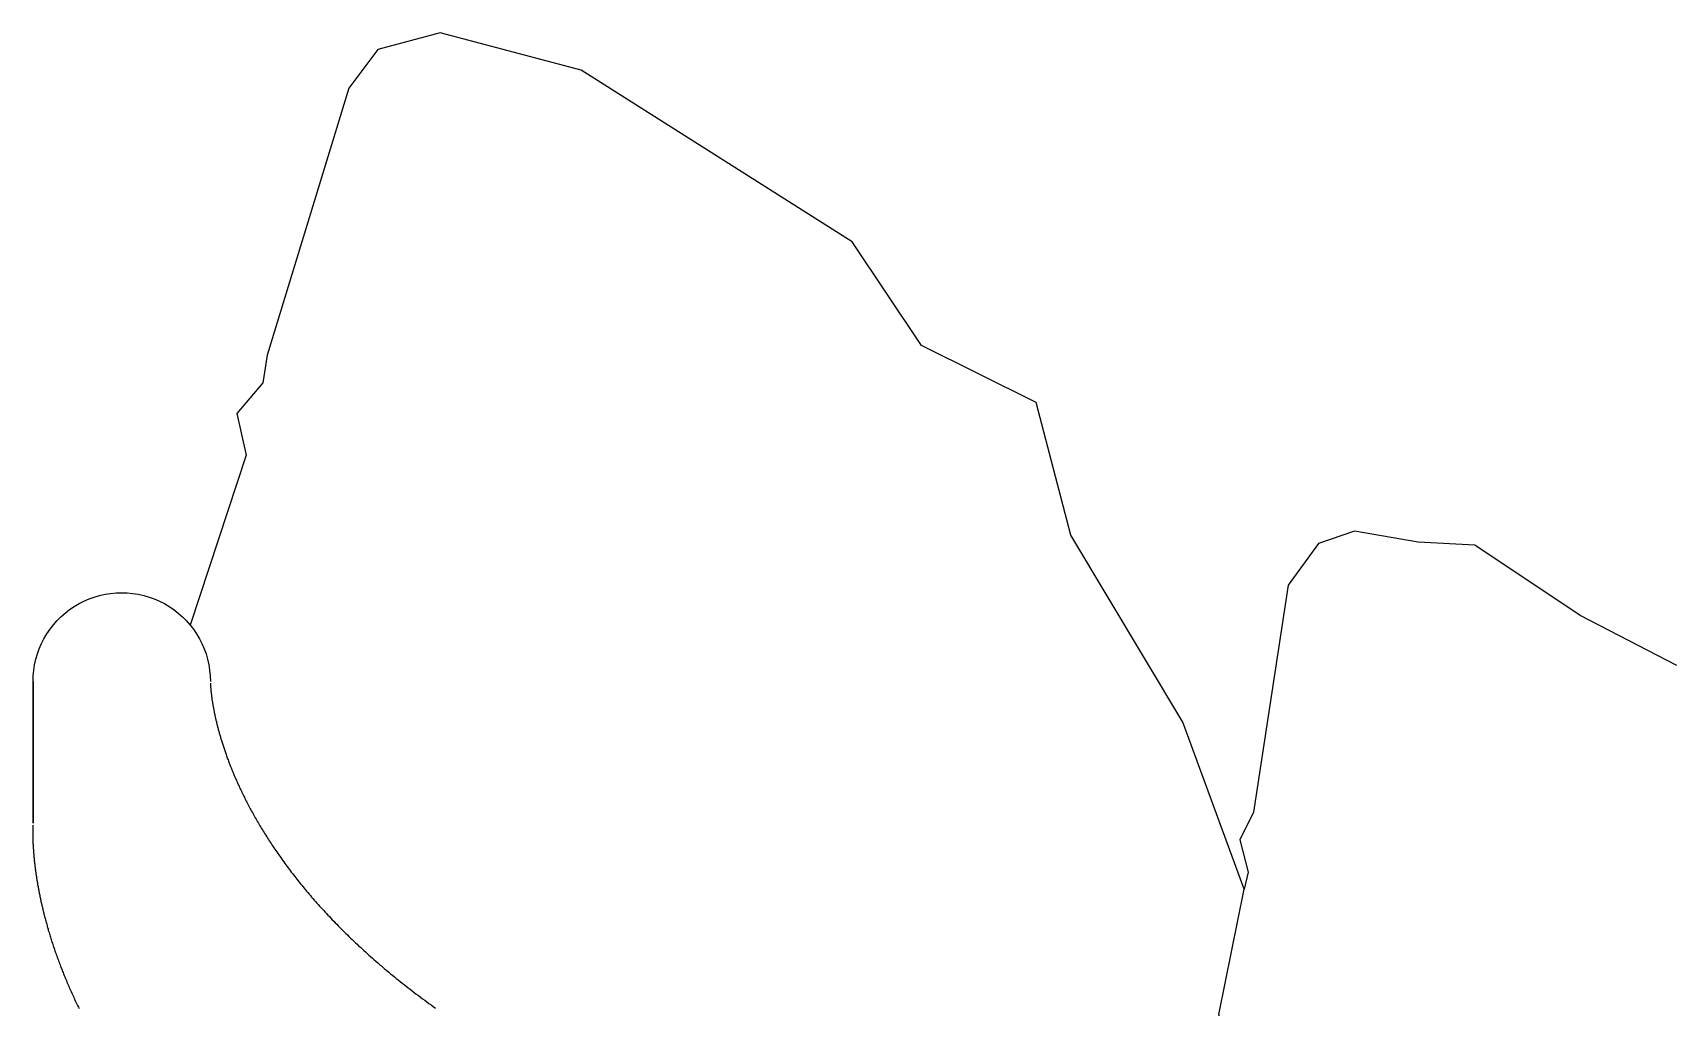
# Model space of a CAD drawing. Header units: inches. Extents: x 0 to 7318, y 0 to 812.
# Drawn here: x 1839.1 to 2070, y 638.7 to 776.1 of the extents above; entities that cross this region are included whole.
import ezdxf

# ---------------------------------------------------------------- set-up
doc = ezdxf.new("R2010")
doc.units = ezdxf.units.IN
doc.header["$MEASUREMENT"] = 0

# ---------------------------------------------------------------- blocks, each defined once
blk = doc.blocks.new('SC2_LEFT')
at = {"color": 7}
for points in [[(2070.91, 686.91, 0), (2057.25, 693.94, 0), (2042.42, 703.88, 0), (2034.43, 704.27, 0), (2025.45, 705.83, 0), (2020.38, 704.08, 0), (2016.09, 698.23, 0), (2011.21, 666.23, 0), (2009.26, 662.33, 0), (2010.47, 657.76, 0), (2009.91, 655.36, 0), (2001.26, 678.91, 0), (1985.46, 705.25, 0), (1980.59, 723.98, 0), (1964.4, 731.97, 0), (1954.64, 746.61, 0), (1916.41, 770.79, 0), (1896.51, 776.06, 0), (1887.74, 773.72, 0), (1883.64, 768.26, 0), (1872.13, 730.61, 0), (1871.54, 726.71, 0), (1867.84, 722.42, 0), (1869.2, 716.56, 0), (1861.28, 692.57, 0)], [(1844.28, 694.78, 0), (1844.93, 695.22, 0)], [(1844.93, 695.22, 0), (1845.61, 695.62, 0)], [(1845.61, 695.62, 0), (1846.31, 695.97, 0)], [(1846.31, 695.97, 0), (1847.03, 696.28, 0)], [(1847.03, 696.28, 0), (1847.77, 696.55, 0)], [(1847.77, 696.55, 0), (1848.52, 696.77, 0)], [(1848.52, 696.77, 0), (1849.28, 696.94, 0)], [(1849.28, 696.94, 0), (1850.06, 697.06, 0)], [(1850.06, 697.06, 0), (1850.84, 697.14, 0)], [(1850.84, 697.14, 0), (1851.63, 697.16, 0)], [(1851.63, 697.16, 0), (1852.41, 697.14, 0)], [(1852.41, 697.14, 0), (1853.19, 697.06, 0)], [(1853.19, 697.06, 0), (1853.97, 696.94, 0)], [(1853.97, 696.94, 0), (1854.74, 696.77, 0)], [(1854.74, 696.77, 0), (1855.49, 696.55, 0)], [(1855.49, 696.55, 0), (1856.23, 696.28, 0)], [(1856.23, 696.28, 0), (1856.95, 695.97, 0)], [(1856.95, 695.97, 0), (1857.65, 695.62, 0)], [(1857.65, 695.62, 0), (1858.33, 695.22, 0)], [(1858.33, 695.22, 0), (1858.98, 694.78, 0)], [(1842, 692.63, 0), (1842.52, 693.22, 0)], [(1842.52, 693.22, 0), (1843.07, 693.78, 0)], [(1843.07, 693.78, 0), (1843.66, 694.29, 0)], [(1843.66, 694.29, 0), (1844.28, 694.78, 0)], [(1858.98, 694.78, 0), (1859.6, 694.29, 0)], [(1859.6, 694.29, 0), (1860.19, 693.78, 0)], [(1860.19, 693.78, 0), (1860.74, 693.22, 0)], [(1860.74, 693.22, 0), (1861.28, 692.57, 0)], [(1840.32, 689.98, 0), (1840.67, 690.68, 0)], [(1840.67, 690.68, 0), (1841.07, 691.36, 0)], [(1841.07, 691.36, 0), (1841.52, 692.01, 0)], [(1841.52, 692.01, 0), (1842, 692.63, 0)], [(1861.28, 692.57, 0), (1861.74, 692.01, 0)], [(1861.74, 692.01, 0), (1862.18, 691.36, 0)], [(1862.18, 691.36, 0), (1862.58, 690.68, 0)], [(1862.58, 690.68, 0), (1862.94, 689.98, 0)], [(1839.52, 687.77, 0), (1839.74, 688.53, 0)], [(1839.74, 688.53, 0), (1840.01, 689.26, 0)], [(1840.01, 689.26, 0), (1840.32, 689.98, 0)], [(1862.94, 689.98, 0), (1863.25, 689.26, 0)], [(1863.25, 689.26, 0), (1863.52, 688.53, 0)], [(1863.52, 688.53, 0), (1863.74, 687.77, 0)], [(1839.15, 685.45, 0), (1839.23, 686.23, 0)], [(1839.23, 686.23, 0), (1839.35, 687, 0)], [(1839.35, 687, 0), (1839.52, 687.77, 0)], [(1863.74, 687.77, 0), (1863.91, 687, 0)], [(1863.91, 687, 0), (1864.03, 686.23, 0)], [(1864.03, 686.23, 0), (1864.1, 685.45, 0)], [(1839.13, 684.66, 0), (1839.15, 685.45, 0)], [(1839.13, 664.66, 0), (1839.13, 684.66, 0)], [(1839.13, 684.66, 0), (1839.13, 664.66, 0)], [(1864.1, 685.45, 0), (1864.13, 684.66, 0)], [(1864.13, 684.43, 0), (1864.13, 684.4, 0)], [(1864.13, 684.4, 0), (1864.14, 684.37, 0)], [(1864.14, 684.37, 0), (1864.14, 684.35, 0)], [(1864.14, 684.35, 0), (1864.14, 684.32, 0)], [(1864.14, 684.32, 0), (1864.14, 684.28, 0)], [(1864.14, 684.28, 0), (1864.14, 684.25, 0)], [(1864.14, 684.25, 0), (1864.14, 684.22, 0)], [(1864.14, 684.22, 0), (1864.14, 684.18, 0)], [(1864.14, 684.18, 0), (1864.15, 684.14, 0)], [(1864.15, 684.14, 0), (1864.15, 684.1, 0)], [(1864.15, 684.1, 0), (1864.15, 684.06, 0)], [(1864.15, 684.06, 0), (1864.15, 684.02, 0)], [(1864.15, 684.02, 0), (1864.16, 683.98, 0)], [(1864.16, 683.98, 0), (1864.16, 683.94, 0)], [(1864.16, 683.94, 0), (1864.16, 683.89, 0)], [(1864.16, 683.89, 0), (1864.17, 683.85, 0)], [(1864.17, 683.85, 0), (1864.17, 683.8, 0)], [(1864.17, 683.8, 0), (1864.18, 683.75, 0)], [(1864.18, 683.75, 0), (1864.18, 683.7, 0)], [(1864.18, 683.7, 0), (1864.18, 683.65, 0)], [(1864.18, 683.65, 0), (1864.19, 683.59, 0)], [(1864.19, 683.59, 0), (1864.19, 683.54, 0)], [(1864.19, 683.54, 0), (1864.2, 683.48, 0)], [(1864.2, 683.48, 0), (1864.2, 683.43, 0)], [(1864.2, 683.43, 0), (1864.21, 683.37, 0)], [(1864.21, 683.37, 0), (1864.21, 683.31, 0)], [(1864.21, 683.31, 0), (1864.22, 683.25, 0)], [(1864.22, 683.25, 0), (1864.23, 683.19, 0)], [(1864.23, 683.19, 0), (1864.23, 683.12, 0)], [(1864.23, 683.12, 0), (1864.24, 683.06, 0)], [(1864.24, 683.06, 0), (1864.25, 682.99, 0)], [(1864.25, 682.99, 0), (1864.26, 682.93, 0)], [(1864.26, 682.93, 0), (1864.27, 682.86, 0)], [(1864.27, 682.86, 0), (1864.27, 682.79, 0)], [(1864.27, 682.79, 0), (1864.28, 682.72, 0)], [(1864.28, 682.72, 0), (1864.29, 682.65, 0)], [(1864.29, 682.65, 0), (1864.3, 682.57, 0)], [(1864.3, 682.57, 0), (1864.31, 682.5, 0)], [(1864.31, 682.5, 0), (1864.32, 682.43, 0)], [(1864.32, 682.43, 0), (1864.33, 682.35, 0)], [(1864.33, 682.35, 0), (1864.34, 682.27, 0)], [(1864.34, 682.27, 0), (1864.35, 682.19, 0)], [(1864.35, 682.19, 0), (1864.36, 682.11, 0)], [(1864.36, 682.11, 0), (1864.38, 682.03, 0)], [(1864.38, 682.03, 0), (1864.39, 681.95, 0)], [(1864.39, 681.95, 0), (1864.4, 681.87, 0)], [(1864.4, 681.87, 0), (1864.41, 681.78, 0)], [(1864.41, 681.78, 0), (1864.43, 681.7, 0)], [(1864.43, 681.7, 0), (1864.44, 681.61, 0)], [(1864.44, 681.61, 0), (1864.46, 681.52, 0)], [(1864.46, 681.52, 0), (1864.47, 681.43, 0)], [(1864.47, 681.43, 0), (1864.49, 681.34, 0)], [(1864.49, 681.34, 0), (1864.5, 681.25, 0)], [(1864.5, 681.25, 0), (1864.52, 681.16, 0)], [(1864.52, 681.16, 0), (1864.53, 681.06, 0)], [(1864.53, 681.06, 0), (1864.55, 680.97, 0)], [(1864.55, 680.97, 0), (1864.57, 680.87, 0)], [(1864.57, 680.87, 0), (1864.59, 680.78, 0)], [(1864.59, 680.78, 0), (1864.61, 680.68, 0)], [(1864.61, 680.68, 0), (1864.62, 680.58, 0)], [(1864.62, 680.58, 0), (1864.65, 680.48, 0)], [(1864.65, 680.48, 0), (1864.67, 680.38, 0)], [(1864.67, 680.38, 0), (1864.69, 680.28, 0)], [(1864.69, 680.28, 0), (1864.71, 680.17, 0)], [(1864.71, 680.17, 0), (1864.73, 680.07, 0)], [(1864.73, 680.07, 0), (1864.75, 679.96, 0)], [(1864.75, 679.96, 0), (1864.77, 679.85, 0)], [(1864.77, 679.85, 0), (1864.8, 679.75, 0)], [(1864.8, 679.75, 0), (1864.82, 679.64, 0)], [(1864.82, 679.64, 0), (1864.85, 679.53, 0)], [(1864.85, 679.53, 0), (1864.87, 679.42, 0)], [(1864.87, 679.42, 0), (1864.9, 679.31, 0)], [(1864.9, 679.31, 0), (1864.92, 679.19, 0)], [(1864.92, 679.19, 0), (1864.95, 679.08, 0)], [(1864.95, 679.08, 0), (1864.98, 678.96, 0)], [(1864.98, 678.96, 0), (1865, 678.85, 0)], [(1865, 678.85, 0), (1865.03, 678.73, 0)], [(1865.03, 678.73, 0), (1865.06, 678.61, 0)], [(1865.06, 678.61, 0), (1865.09, 678.49, 0)], [(1865.09, 678.49, 0), (1865.12, 678.37, 0)], [(1865.12, 678.37, 0), (1865.15, 678.25, 0)], [(1865.15, 678.25, 0), (1865.19, 678.13, 0)], [(1865.19, 678.13, 0), (1865.22, 678.01, 0)], [(1865.22, 678.01, 0), (1865.25, 677.88, 0)], [(1865.25, 677.88, 0), (1865.28, 677.76, 0)], [(1865.28, 677.76, 0), (1865.32, 677.63, 0)], [(1865.32, 677.63, 0), (1865.35, 677.51, 0)], [(1865.35, 677.51, 0), (1865.39, 677.38, 0)], [(1865.39, 677.38, 0), (1865.43, 677.25, 0)], [(1865.43, 677.25, 0), (1865.46, 677.12, 0)], [(1865.46, 677.12, 0), (1865.5, 676.99, 0)], [(1865.5, 676.99, 0), (1865.54, 676.86, 0)], [(1865.54, 676.86, 0), (1865.58, 676.73, 0)], [(1865.58, 676.73, 0), (1865.62, 676.59, 0)], [(1865.62, 676.59, 0), (1865.66, 676.46, 0)], [(1865.66, 676.46, 0), (1865.7, 676.32, 0)], [(1865.7, 676.32, 0), (1865.74, 676.19, 0)], [(1865.74, 676.19, 0), (1865.78, 676.05, 0)], [(1865.78, 676.05, 0), (1865.83, 675.91, 0)], [(1865.83, 675.91, 0), (1865.87, 675.77, 0)], [(1865.87, 675.77, 0), (1865.92, 675.63, 0)], [(1865.92, 675.63, 0), (1865.96, 675.49, 0)], [(1865.96, 675.49, 0), (1866.01, 675.35, 0)], [(1866.01, 675.35, 0), (1866.06, 675.21, 0)], [(1866.06, 675.21, 0), (1866.11, 675.07, 0)], [(1866.11, 675.07, 0), (1866.15, 674.92, 0)], [(1866.15, 674.92, 0), (1866.2, 674.78, 0)], [(1866.2, 674.78, 0), (1866.25, 674.63, 0)], [(1866.25, 674.63, 0), (1866.3, 674.48, 0)], [(1866.3, 674.48, 0), (1866.36, 674.34, 0)], [(1866.36, 674.34, 0), (1866.41, 674.19, 0)], [(1866.41, 674.19, 0), (1866.46, 674.04, 0)], [(1866.46, 674.04, 0), (1866.52, 673.89, 0)], [(1866.52, 673.89, 0), (1866.57, 673.74, 0)], [(1866.57, 673.74, 0), (1866.63, 673.59, 0)], [(1866.63, 673.59, 0), (1866.69, 673.43, 0)], [(1866.69, 673.43, 0), (1866.75, 673.28, 0)], [(1866.75, 673.28, 0), (1866.8, 673.13, 0)], [(1866.8, 673.13, 0), (1866.86, 672.97, 0)], [(1866.86, 672.97, 0), (1866.93, 672.82, 0)], [(1866.93, 672.82, 0), (1866.99, 672.66, 0)], [(1866.99, 672.66, 0), (1867.05, 672.5, 0)], [(1867.05, 672.5, 0), (1867.11, 672.34, 0)], [(1867.11, 672.34, 0), (1867.18, 672.19, 0)], [(1867.18, 672.19, 0), (1867.24, 672.03, 0)], [(1867.24, 672.03, 0), (1867.31, 671.86, 0)], [(1867.31, 671.86, 0), (1867.38, 671.7, 0)], [(1867.38, 671.7, 0), (1867.44, 671.54, 0)], [(1867.44, 671.54, 0), (1867.51, 671.38, 0)], [(1867.51, 671.38, 0), (1867.58, 671.22, 0)], [(1867.58, 671.22, 0), (1867.65, 671.05, 0)], [(1867.65, 671.05, 0), (1867.73, 670.89, 0)], [(1867.73, 670.89, 0), (1867.8, 670.72, 0)], [(1867.8, 670.72, 0), (1867.87, 670.55, 0)], [(1867.87, 670.55, 0), (1867.95, 670.39, 0)], [(1867.95, 670.39, 0), (1868.02, 670.22, 0)], [(1868.02, 670.22, 0), (1868.1, 670.05, 0)], [(1868.1, 670.05, 0), (1868.18, 669.88, 0)], [(1868.18, 669.88, 0), (1868.26, 669.71, 0)], [(1868.26, 669.71, 0), (1868.34, 669.54, 0)], [(1868.34, 669.54, 0), (1868.42, 669.37, 0)], [(1868.42, 669.37, 0), (1868.5, 669.2, 0)], [(1868.5, 669.2, 0), (1868.58, 669.03, 0)], [(1868.58, 669.03, 0), (1868.67, 668.85, 0)], [(1868.67, 668.85, 0), (1868.75, 668.68, 0)], [(1868.75, 668.68, 0), (1868.84, 668.5, 0)], [(1868.84, 668.5, 0), (1868.93, 668.33, 0)], [(1868.93, 668.33, 0), (1869.01, 668.15, 0)], [(1869.01, 668.15, 0), (1869.1, 667.98, 0)], [(1869.1, 667.98, 0), (1869.19, 667.8, 0)], [(1869.19, 667.8, 0), (1869.28, 667.62, 0)], [(1869.28, 667.62, 0), (1869.38, 667.44, 0)], [(1869.38, 667.44, 0), (1869.47, 667.26, 0)], [(1869.47, 667.26, 0), (1869.57, 667.08, 0)], [(1869.57, 667.08, 0), (1869.66, 666.9, 0)], [(1869.66, 666.9, 0), (1869.76, 666.72, 0)], [(1869.76, 666.72, 0), (1869.86, 666.54, 0)], [(1869.86, 666.54, 0), (1869.95, 666.36, 0)], [(1869.95, 666.36, 0), (1870.06, 666.17, 0)], [(1870.06, 666.17, 0), (1870.16, 665.99, 0)], [(1870.16, 665.99, 0), (1870.26, 665.81, 0)], [(1870.26, 665.81, 0), (1870.36, 665.62, 0)], [(1870.36, 665.62, 0), (1870.47, 665.44, 0)], [(1870.47, 665.44, 0), (1870.58, 665.25, 0)], [(1870.58, 665.25, 0), (1870.68, 665.06, 0)], [(1870.68, 665.06, 0), (1870.79, 664.88, 0)], [(1839.1, 663.94, 0), (1839.09, 663.9, 0)], [(1839.09, 663.9, 0), (1839.09, 663.86, 0)], [(1839.09, 663.86, 0), (1839.09, 663.81, 0)], [(1839.09, 663.81, 0), (1839.09, 663.76, 0)], [(1839.09, 663.76, 0), (1839.09, 663.72, 0)], [(1839.09, 663.72, 0), (1839.09, 663.67, 0)], [(1839.09, 663.67, 0), (1839.09, 663.62, 0)], [(1839.09, 663.62, 0), (1839.09, 663.57, 0)], [(1839.09, 663.57, 0), (1839.09, 663.52, 0)], [(1839.09, 663.52, 0), (1839.09, 663.47, 0)], [(1839.09, 663.47, 0), (1839.09, 663.41, 0)], [(1839.09, 663.41, 0), (1839.09, 663.36, 0)], [(1839.09, 663.36, 0), (1839.09, 663.3, 0)], [(1839.09, 663.3, 0), (1839.09, 663.24, 0)], [(1839.09, 663.24, 0), (1839.09, 663.19, 0)], [(1839.09, 663.19, 0), (1839.09, 663.13, 0)], [(1839.09, 663.13, 0), (1839.09, 663.07, 0)], [(1839.09, 663.07, 0), (1839.09, 663, 0)], [(1839.09, 663, 0), (1839.09, 662.94, 0)], [(1839.09, 662.94, 0), (1839.09, 662.88, 0)], [(1839.09, 662.88, 0), (1839.09, 662.81, 0)], [(1839.09, 662.81, 0), (1839.09, 662.75, 0)], [(1839.09, 662.75, 0), (1839.1, 662.68, 0)], [(1839.11, 664.27, 0), (1839.1, 664.24, 0)], [(1839.1, 664.24, 0), (1839.1, 664.2, 0)], [(1839.1, 664.2, 0), (1839.1, 664.17, 0)], [(1839.1, 664.17, 0), (1839.1, 664.14, 0)], [(1839.1, 664.14, 0), (1839.1, 664.1, 0)], [(1839.1, 664.1, 0), (1839.1, 664.06, 0)], [(1839.1, 664.06, 0), (1839.1, 664.02, 0)], [(1839.1, 664.02, 0), (1839.1, 663.98, 0)], [(1839.1, 663.98, 0), (1839.1, 663.94, 0)], [(1839.1, 662.68, 0), (1839.1, 662.61, 0)], [(1839.11, 664.41, 0), (1839.11, 664.38, 0)], [(1839.11, 664.38, 0), (1839.11, 664.36, 0)], [(1839.11, 664.36, 0), (1839.11, 664.33, 0)], [(1839.11, 664.33, 0), (1839.11, 664.3, 0)], [(1839.11, 664.3, 0), (1839.11, 664.27, 0)], [(1870.79, 664.88, 0), (1870.9, 664.69, 0)], [(1870.9, 664.69, 0), (1871.01, 664.5, 0)], [(1871.01, 664.5, 0), (1871.12, 664.31, 0)], [(1871.12, 664.31, 0), (1871.24, 664.12, 0)], [(1871.24, 664.12, 0), (1871.35, 663.93, 0)], [(1871.35, 663.93, 0), (1871.47, 663.74, 0)], [(1871.47, 663.74, 0), (1871.59, 663.55, 0)], [(1871.59, 663.55, 0), (1871.7, 663.36, 0)], [(1871.7, 663.36, 0), (1871.82, 663.17, 0)], [(1871.82, 663.17, 0), (1871.94, 662.98, 0)], [(1871.94, 662.98, 0), (1872.07, 662.78, 0)], [(1872.07, 662.78, 0), (1872.19, 662.59, 0)], [(1839.1, 662.61, 0), (1839.1, 662.54, 0)], [(1839.1, 662.54, 0), (1839.1, 662.47, 0)], [(1839.1, 662.47, 0), (1839.1, 662.4, 0)], [(1839.1, 662.4, 0), (1839.1, 662.33, 0)], [(1839.1, 662.33, 0), (1839.11, 662.25, 0)], [(1839.11, 662.25, 0), (1839.11, 662.18, 0)], [(1839.11, 662.18, 0), (1839.11, 662.1, 0)], [(1839.11, 662.1, 0), (1839.11, 662.03, 0)], [(1839.11, 662.03, 0), (1839.12, 661.95, 0)], [(1839.12, 661.95, 0), (1839.12, 661.87, 0)], [(1839.12, 661.87, 0), (1839.12, 661.79, 0)], [(1839.12, 661.79, 0), (1839.13, 661.71, 0)], [(1839.13, 661.71, 0), (1839.13, 661.63, 0)], [(1839.13, 661.63, 0), (1839.14, 661.54, 0)], [(1839.14, 661.54, 0), (1839.14, 661.46, 0)], [(1839.14, 661.46, 0), (1839.15, 661.37, 0)], [(1839.15, 661.37, 0), (1839.15, 661.29, 0)], [(1839.15, 661.29, 0), (1839.16, 661.2, 0)], [(1839.16, 661.2, 0), (1839.16, 661.11, 0)], [(1839.16, 661.11, 0), (1839.17, 661.02, 0)], [(1839.17, 661.02, 0), (1839.18, 660.93, 0)], [(1839.18, 660.93, 0), (1839.18, 660.84, 0)], [(1839.18, 660.84, 0), (1839.19, 660.75, 0)], [(1839.19, 660.75, 0), (1839.19, 660.66, 0)], [(1839.19, 660.66, 0), (1839.2, 660.56, 0)], [(1839.2, 660.56, 0), (1839.21, 660.47, 0)], [(1839.21, 660.47, 0), (1839.22, 660.37, 0)], [(1839.22, 660.37, 0), (1839.23, 660.27, 0)], [(1872.19, 662.59, 0), (1872.31, 662.39, 0)], [(1872.31, 662.39, 0), (1872.44, 662.2, 0)], [(1872.44, 662.2, 0), (1872.57, 662, 0)], [(1872.57, 662, 0), (1872.69, 661.81, 0)], [(1872.69, 661.81, 0), (1872.82, 661.61, 0)], [(1872.82, 661.61, 0), (1872.96, 661.42, 0)], [(1872.96, 661.42, 0), (1873.09, 661.22, 0)], [(1873.09, 661.22, 0), (1873.22, 661.02, 0)], [(1873.22, 661.02, 0), (1873.36, 660.82, 0)], [(1873.36, 660.82, 0), (1873.49, 660.63, 0)], [(1873.49, 660.63, 0), (1873.63, 660.43, 0)], [(1873.63, 660.43, 0), (1873.77, 660.23, 0)], [(1839.23, 660.27, 0), (1839.23, 660.18, 0)], [(1839.23, 660.18, 0), (1839.24, 660.08, 0)], [(1839.24, 660.08, 0), (1839.25, 659.98, 0)], [(1839.25, 659.98, 0), (1839.26, 659.87, 0)], [(1839.26, 659.87, 0), (1839.27, 659.77, 0)], [(1839.27, 659.77, 0), (1839.28, 659.67, 0)], [(1839.28, 659.67, 0), (1839.29, 659.57, 0)], [(1839.29, 659.57, 0), (1839.3, 659.46, 0)], [(1839.3, 659.46, 0), (1839.31, 659.36, 0)], [(1839.31, 659.36, 0), (1839.33, 659.25, 0)], [(1839.33, 659.25, 0), (1839.34, 659.14, 0)], [(1839.34, 659.14, 0), (1839.35, 659.03, 0)], [(1839.35, 659.03, 0), (1839.36, 658.92, 0)], [(1839.36, 658.92, 0), (1839.37, 658.81, 0)], [(1839.37, 658.81, 0), (1839.39, 658.7, 0)], [(1839.39, 658.7, 0), (1839.4, 658.59, 0)], [(1839.4, 658.59, 0), (1839.42, 658.47, 0)], [(1839.42, 658.47, 0), (1839.43, 658.36, 0)], [(1839.43, 658.36, 0), (1839.44, 658.24, 0)], [(1839.44, 658.24, 0), (1839.46, 658.13, 0)], [(1839.46, 658.13, 0), (1839.48, 658.01, 0)], [(1873.77, 660.23, 0), (1873.91, 660.03, 0)], [(1873.91, 660.03, 0), (1874.05, 659.83, 0)], [(1874.05, 659.83, 0), (1874.19, 659.63, 0)], [(1874.19, 659.63, 0), (1874.34, 659.43, 0)], [(1874.34, 659.43, 0), (1874.49, 659.22, 0)], [(1874.49, 659.22, 0), (1874.63, 659.02, 0)], [(1874.63, 659.02, 0), (1874.78, 658.82, 0)], [(1874.78, 658.82, 0), (1874.93, 658.62, 0)], [(1874.93, 658.62, 0), (1875.08, 658.41, 0)], [(1875.08, 658.41, 0), (1875.23, 658.21, 0)], [(1875.23, 658.21, 0), (1875.39, 658.01, 0)], [(1839.48, 658.01, 0), (1839.49, 657.89, 0)], [(1839.49, 657.89, 0), (1839.51, 657.77, 0)], [(1839.51, 657.77, 0), (1839.52, 657.65, 0)], [(1839.52, 657.65, 0), (1839.54, 657.53, 0)], [(1839.54, 657.53, 0), (1839.56, 657.41, 0)], [(1839.56, 657.41, 0), (1839.58, 657.29, 0)], [(1839.58, 657.29, 0), (1839.6, 657.17, 0)], [(1839.6, 657.17, 0), (1839.61, 657.04, 0)], [(1839.61, 657.04, 0), (1839.63, 656.92, 0)], [(1839.63, 656.92, 0), (1839.65, 656.79, 0)], [(1839.65, 656.79, 0), (1839.68, 656.66, 0)], [(1839.68, 656.66, 0), (1839.69, 656.53, 0)], [(1839.69, 656.53, 0), (1839.72, 656.41, 0)], [(1839.72, 656.41, 0), (1839.74, 656.28, 0)], [(1839.74, 656.28, 0), (1839.76, 656.15, 0)], [(1839.76, 656.15, 0), (1839.78, 656.02, 0)], [(1839.78, 656.02, 0), (1839.81, 655.88, 0)], [(1839.81, 655.88, 0), (1839.83, 655.75, 0)], [(1839.83, 655.75, 0), (1839.86, 655.62, 0)], [(1875.39, 658.01, 0), (1875.54, 657.8, 0)], [(1875.54, 657.8, 0), (1875.7, 657.6, 0)], [(1875.7, 657.6, 0), (1875.86, 657.39, 0)], [(1875.86, 657.39, 0), (1876.02, 657.19, 0)], [(1876.02, 657.19, 0), (1876.18, 656.98, 0)], [(1876.18, 656.98, 0), (1876.34, 656.78, 0)], [(1876.34, 656.78, 0), (1876.51, 656.57, 0)], [(1876.51, 656.57, 0), (1876.67, 656.36, 0)], [(1876.67, 656.36, 0), (1876.84, 656.15, 0)], [(1876.84, 656.15, 0), (1877.01, 655.95, 0)], [(1877.01, 655.95, 0), (1877.18, 655.74, 0)], [(1877.18, 655.74, 0), (1877.35, 655.53, 0)], [(1839.86, 655.62, 0), (1839.88, 655.48, 0)], [(1839.88, 655.48, 0), (1839.9, 655.35, 0)], [(1839.9, 655.35, 0), (1839.93, 655.21, 0)], [(1839.93, 655.21, 0), (1839.96, 655.07, 0)], [(1839.96, 655.07, 0), (1839.98, 654.94, 0)], [(1839.98, 654.94, 0), (1840.01, 654.8, 0)], [(1840.01, 654.8, 0), (1840.04, 654.66, 0)], [(1840.04, 654.66, 0), (1840.07, 654.52, 0)], [(1840.07, 654.52, 0), (1840.1, 654.37, 0)], [(1840.1, 654.37, 0), (1840.12, 654.23, 0)], [(1840.12, 654.23, 0), (1840.16, 654.09, 0)], [(1840.16, 654.09, 0), (1840.19, 653.95, 0)], [(1840.19, 653.95, 0), (1840.22, 653.8, 0)], [(1840.22, 653.8, 0), (1840.25, 653.66, 0)], [(1840.25, 653.66, 0), (1840.28, 653.51, 0)], [(1840.28, 653.51, 0), (1840.31, 653.36, 0)], [(1877.35, 655.53, 0), (1877.52, 655.32, 0)], [(1877.52, 655.32, 0), (1877.7, 655.11, 0)], [(1877.7, 655.11, 0), (1877.88, 654.9, 0)], [(1877.88, 654.9, 0), (1878.05, 654.69, 0)], [(1878.05, 654.69, 0), (1878.23, 654.48, 0)], [(1878.23, 654.48, 0), (1878.41, 654.27, 0)], [(1878.41, 654.27, 0), (1878.6, 654.06, 0)], [(1878.6, 654.06, 0), (1878.78, 653.85, 0)], [(1878.78, 653.85, 0), (1878.96, 653.64, 0)], [(1878.96, 653.64, 0), (1879.15, 653.43, 0)], [(1879.15, 653.43, 0), (1879.34, 653.22, 0)], [(2019.48, 600.6, 0), (2006.33, 637.74, 0), (2009.91, 655.36, 0)], [(1840.31, 653.36, 0), (1840.35, 653.22, 0)], [(1840.35, 653.22, 0), (1840.38, 653.07, 0)], [(1840.38, 653.07, 0), (1840.42, 652.92, 0)], [(1840.42, 652.92, 0), (1840.45, 652.77, 0)], [(1840.45, 652.77, 0), (1840.49, 652.62, 0)], [(1840.49, 652.62, 0), (1840.52, 652.47, 0)], [(1840.52, 652.47, 0), (1840.56, 652.31, 0)], [(1840.56, 652.31, 0), (1840.6, 652.16, 0)], [(1840.6, 652.16, 0), (1840.63, 652.01, 0)], [(1840.63, 652.01, 0), (1840.67, 651.85, 0)], [(1840.67, 651.85, 0), (1840.71, 651.7, 0)], [(1840.71, 651.7, 0), (1840.75, 651.54, 0)], [(1840.75, 651.54, 0), (1840.79, 651.38, 0)], [(1840.79, 651.38, 0), (1840.84, 651.23, 0)], [(1840.84, 651.23, 0), (1840.88, 651.07, 0)], [(1879.34, 653.22, 0), (1879.53, 653, 0)], [(1879.53, 653, 0), (1879.72, 652.79, 0)], [(1879.72, 652.79, 0), (1879.92, 652.58, 0)], [(1879.92, 652.58, 0), (1880.11, 652.37, 0)], [(1880.11, 652.37, 0), (1880.31, 652.15, 0)], [(1880.31, 652.15, 0), (1880.5, 651.94, 0)], [(1880.5, 651.94, 0), (1880.7, 651.73, 0)], [(1880.7, 651.73, 0), (1880.91, 651.51, 0)], [(1880.91, 651.51, 0), (1881.11, 651.3, 0)], [(1881.11, 651.3, 0), (1881.31, 651.08, 0)], [(1840.88, 651.07, 0), (1840.92, 650.91, 0)], [(1840.92, 650.91, 0), (1840.96, 650.75, 0)], [(1840.96, 650.75, 0), (1841.01, 650.59, 0)], [(1841.01, 650.59, 0), (1841.05, 650.43, 0)], [(1841.05, 650.43, 0), (1841.1, 650.27, 0)], [(1841.1, 650.27, 0), (1841.14, 650.1, 0)], [(1841.14, 650.1, 0), (1841.19, 649.94, 0)], [(1841.19, 649.94, 0), (1841.24, 649.78, 0)], [(1841.24, 649.78, 0), (1841.28, 649.61, 0)], [(1841.28, 649.61, 0), (1841.33, 649.45, 0)], [(1841.33, 649.45, 0), (1841.38, 649.28, 0)], [(1841.38, 649.28, 0), (1841.43, 649.11, 0)], [(1841.43, 649.11, 0), (1841.48, 648.95, 0)], [(1841.48, 648.95, 0), (1841.54, 648.78, 0)], [(1881.31, 651.08, 0), (1881.52, 650.87, 0)], [(1881.52, 650.87, 0), (1881.73, 650.65, 0)], [(1881.73, 650.65, 0), (1881.94, 650.44, 0)], [(1881.94, 650.44, 0), (1882.15, 650.22, 0)], [(1882.15, 650.22, 0), (1882.36, 650.01, 0)], [(1882.36, 650.01, 0), (1882.57, 649.79, 0)], [(1882.57, 649.79, 0), (1882.79, 649.58, 0)], [(1882.79, 649.58, 0), (1883.01, 649.36, 0)], [(1883.01, 649.36, 0), (1883.23, 649.14, 0)], [(1883.23, 649.14, 0), (1883.45, 648.93, 0)], [(1883.45, 648.93, 0), (1883.67, 648.71, 0)], [(1841.54, 648.78, 0), (1841.59, 648.61, 0)], [(1841.59, 648.61, 0), (1841.64, 648.44, 0)], [(1841.64, 648.44, 0), (1841.69, 648.27, 0)], [(1841.69, 648.27, 0), (1841.75, 648.1, 0)], [(1841.75, 648.1, 0), (1841.8, 647.93, 0)], [(1841.8, 647.93, 0), (1841.86, 647.75, 0)], [(1841.86, 647.75, 0), (1841.92, 647.58, 0)], [(1841.92, 647.58, 0), (1841.97, 647.41, 0)], [(1841.97, 647.41, 0), (1842.03, 647.23, 0)], [(1842.03, 647.23, 0), (1842.09, 647.06, 0)], [(1842.09, 647.06, 0), (1842.15, 646.88, 0)], [(1842.15, 646.88, 0), (1842.21, 646.71, 0)], [(1842.21, 646.71, 0), (1842.27, 646.53, 0)], [(1842.27, 646.53, 0), (1842.34, 646.35, 0)], [(1883.67, 648.71, 0), (1883.9, 648.49, 0)], [(1883.9, 648.49, 0), (1884.12, 648.28, 0)], [(1884.12, 648.28, 0), (1884.35, 648.06, 0)], [(1884.35, 648.06, 0), (1884.58, 647.84, 0)], [(1884.58, 647.84, 0), (1884.81, 647.62, 0)], [(1884.81, 647.62, 0), (1885.04, 647.41, 0)], [(1885.04, 647.41, 0), (1885.28, 647.19, 0)], [(1885.28, 647.19, 0), (1885.52, 646.97, 0)], [(1885.52, 646.97, 0), (1885.75, 646.75, 0)], [(1885.75, 646.75, 0), (1885.99, 646.53, 0)], [(1885.99, 646.53, 0), (1886.24, 646.32, 0)], [(1842.34, 646.35, 0), (1842.4, 646.17, 0)], [(1842.4, 646.17, 0), (1842.46, 646, 0)], [(1842.46, 646, 0), (1842.53, 645.82, 0)], [(1842.53, 645.82, 0), (1842.59, 645.64, 0)], [(1842.59, 645.64, 0), (1842.66, 645.46, 0)], [(1842.66, 645.46, 0), (1842.73, 645.28, 0)], [(1842.73, 645.28, 0), (1842.79, 645.09, 0)], [(1842.79, 645.09, 0), (1842.86, 644.91, 0)], [(1842.86, 644.91, 0), (1842.93, 644.73, 0)], [(1842.93, 644.73, 0), (1843, 644.54, 0)], [(1843, 644.54, 0), (1843.07, 644.36, 0)], [(1843.07, 644.36, 0), (1843.14, 644.18, 0)], [(1843.14, 644.18, 0), (1843.22, 643.99, 0)], [(1886.24, 646.32, 0), (1886.48, 646.1, 0)], [(1886.48, 646.1, 0), (1886.72, 645.88, 0)], [(1886.72, 645.88, 0), (1886.97, 645.66, 0)], [(1886.97, 645.66, 0), (1887.22, 645.44, 0)], [(1887.22, 645.44, 0), (1887.47, 645.22, 0)], [(1887.47, 645.22, 0), (1887.73, 645, 0)], [(1887.73, 645, 0), (1887.98, 644.78, 0)], [(1887.98, 644.78, 0), (1888.24, 644.57, 0)], [(1888.24, 644.57, 0), (1888.49, 644.35, 0)], [(1888.49, 644.35, 0), (1888.75, 644.13, 0)], [(1843.22, 643.99, 0), (1843.29, 643.8, 0)], [(1843.29, 643.8, 0), (1843.36, 643.62, 0)], [(1843.36, 643.62, 0), (1843.44, 643.43, 0)], [(1843.44, 643.43, 0), (1843.52, 643.24, 0)], [(1843.52, 643.24, 0), (1843.59, 643.05, 0)], [(1843.59, 643.05, 0), (1843.67, 642.87, 0)], [(1843.67, 642.87, 0), (1843.75, 642.68, 0)], [(1843.75, 642.68, 0), (1843.83, 642.49, 0)], [(1843.83, 642.49, 0), (1843.91, 642.3, 0)], [(1843.91, 642.3, 0), (1843.99, 642.1, 0)], [(1843.99, 642.1, 0), (1844.07, 641.91, 0)], [(1844.07, 641.91, 0), (1844.16, 641.72, 0)], [(1888.75, 644.13, 0), (1889.02, 643.91, 0)], [(1889.02, 643.91, 0), (1889.28, 643.69, 0)], [(1889.28, 643.69, 0), (1889.54, 643.47, 0)], [(1889.54, 643.47, 0), (1889.81, 643.25, 0)], [(1889.81, 643.25, 0), (1890.08, 643.03, 0)], [(1890.08, 643.03, 0), (1890.35, 642.81, 0)], [(1890.35, 642.81, 0), (1890.63, 642.59, 0)], [(1890.63, 642.59, 0), (1890.9, 642.37, 0)], [(1890.9, 642.37, 0), (1891.18, 642.15, 0)], [(1891.18, 642.15, 0), (1891.46, 641.93, 0)], [(1891.46, 641.93, 0), (1891.74, 641.71, 0)], [(1844.16, 641.72, 0), (1844.24, 641.53, 0)], [(1844.24, 641.53, 0), (1844.33, 641.33, 0)], [(1844.33, 641.33, 0), (1844.41, 641.14, 0)], [(1844.41, 641.14, 0), (1844.5, 640.95, 0)], [(1844.5, 640.95, 0), (1844.59, 640.75, 0)], [(1844.59, 640.75, 0), (1844.68, 640.56, 0)], [(1844.68, 640.56, 0), (1844.77, 640.36, 0)], [(1844.77, 640.36, 0), (1844.86, 640.16, 0)], [(1844.86, 640.16, 0), (1844.95, 639.97, 0)], [(1844.95, 639.97, 0), (1845.04, 639.77, 0)], [(1845.04, 639.77, 0), (1845.13, 639.57, 0)], [(1845.13, 639.57, 0), (1845.23, 639.37, 0)], [(1891.74, 641.71, 0), (1892.02, 641.49, 0)], [(1892.02, 641.49, 0), (1892.3, 641.27, 0)], [(1892.3, 641.27, 0), (1892.59, 641.05, 0)], [(1892.59, 641.05, 0), (1892.88, 640.83, 0)], [(1892.88, 640.83, 0), (1893.17, 640.61, 0)], [(1893.17, 640.61, 0), (1893.46, 640.39, 0)], [(1893.46, 640.39, 0), (1893.76, 640.17, 0)], [(1893.76, 640.17, 0), (1894.05, 639.95, 0)], [(1894.05, 639.95, 0), (1894.35, 639.73, 0)], [(1894.35, 639.73, 0), (1894.65, 639.51, 0)], [(1845.23, 639.37, 0), (1845.32, 639.17, 0)], [(1845.32, 639.17, 0), (1845.42, 638.97, 0)], [(1845.42, 638.97, 0), (1845.52, 638.77, 0)], [(1845.52, 638.77, 0), (1845.62, 638.57, 0)], [(1894.65, 639.51, 0), (1894.95, 639.29, 0)], [(1894.95, 639.29, 0), (1895.26, 639.07, 0)], [(1895.26, 639.07, 0), (1895.56, 638.85, 0)], [(1895.56, 638.85, 0), (1895.87, 638.63, 0)]]:
    blk.add_polyline3d(points, dxfattribs=at)

msp = doc.modelspace()

# ---------------------------------------------------------------- block references
msp.add_blockref('SC2_LEFT', (0, 0))

doc.saveas('drawing.dxf')
